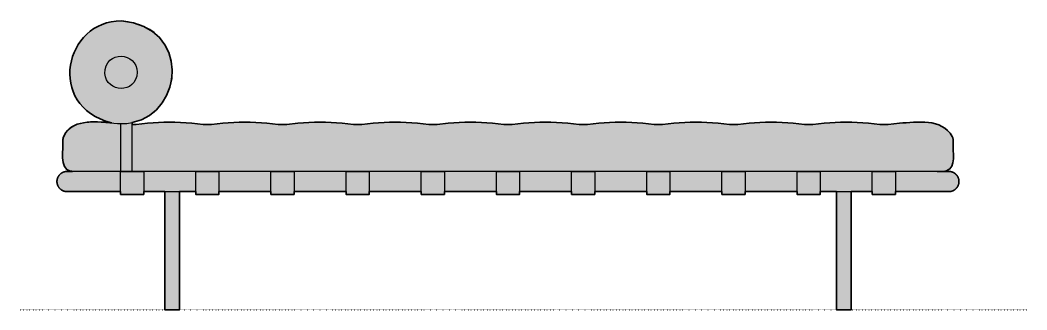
# Model space of a CAD drawing. Header units: millimetres. Extents: x 0 to 3554, y -1359 to 604.
# Drawn here: x 0 to 2098, y 0 to 604 of the extents above; entities that cross this region are included whole.
import ezdxf

# ---------------------------------------------------------------- set-up
doc = ezdxf.new("R2010")
doc.units = ezdxf.units.MM
doc.linetypes.add('Dots', pattern=[1, 0, -1])
doc.layers.add('Blocks', color=7, linetype='Continuous')
doc.layers.add('Blocks$Fill', color=7, linetype='Continuous', true_color=0xffffff)
for name, color, linetype, lineweight, true_color in [('Blocks$Inner', 7, 'Continuous', 25, 0x007f00), ('Blocks$Outline', 7, 'Continuous', 35, 0xff3f3f), ('Groud', 7, 'Dots', 25, 0x243775)]:
    doc.layers.add(name, color=color, linetype=linetype, lineweight=lineweight, true_color=true_color)

# ---------------------------------------------------------------- blocks, each defined once
blk = doc.blocks.new('Barcelona Daybed Side')
at = {"layer": 'Blocks$Fill'}
blk.add_hatch(color=256, dxfattribs=at).paths.add_polyline_path([(-1988.8, 288.8), (-2000.7, 288.7), (-2001.4, 288.7), (-2001.8, 288.7), (-2002.5, 288.6), (-2002.9, 288.6), (-2003.2, 288.5), (-2003.9, 288.4), (-2004.3, 288.3), (-2005, 288.1), (-2005.4, 288.1), (-2006.1, 287.9), (-2006.7, 287.6), (-2007.1, 287.5), (-2007.8, 287.3), (-2008.4, 287), (-2009.1, 286.7), (-2009.4, 286.5), (-2009.8, 286.3), (-2010.4, 286), (-2010.7, 285.8), (-2011.3, 285.4), (-2011.6, 285.2), (-2011.9, 285), (-2012.2, 284.8), (-2012.8, 284.4), (-2013.4, 283.9), (-2013.7, 283.7), (-2014.2, 283.2), (-2014.5, 283), (-2015, 282.5), (-2015.2, 282.2), (-2015.7, 281.7), (-2016, 281.4), (-2016.2, 281.1), (-2016.4, 280.8), (-2016.9, 280.2), (-2017.1, 279.9), (-2017.3, 279.7), (-2017.5, 279.3), (-2017.9, 278.7), (-2018.1, 278.4), (-2018.5, 277.8), (-2018.6, 277.5), (-2019, 276.8), (-2019.1, 276.5), (-2019.4, 275.8), (-2019.5, 275.5), (-2019.8, 274.8), (-2019.9, 274.5), (-2020.1, 273.8), (-2020.2, 273.4), (-2020.3, 273.1), (-2020.5, 272.4), (-2020.6, 272), (-2020.7, 271.7), (-2020.7, 271.3), (-2020.8, 270.6), (-2020.9, 269.9), (-2021, 269.5), (-2021, 268.8), (-2021, 268.4), (-2021, 268), (-2021, 267.3), (-2021, 266.9), (-2021, 266.6), (-2021, 265.9), (-2020.9, 265.5), (-2020.9, 265.1), (-2020.8, 264.4), (-2020.7, 263.7), (-2020.6, 263.3), (-2020.5, 263), (-2020.3, 262.3), (-2020.2, 261.9), (-2020.1, 261.6), (-2019.9, 260.9), (-2019.8, 260.5), (-2019.5, 259.9), (-2019.4, 259.5), (-2019.1, 258.9), (-2019, 258.5), (-2018.8, 258.2), (-2018.5, 257.6), (-2018.3, 257.2), (-2017.9, 256.6), (-2017.7, 256.3), (-2017.3, 255.7), (-2017.1, 255.4), (-2016.9, 255.1), (-2016.7, 254.8), (-2016.2, 254.2), (-2016, 254), (-2015.7, 253.7), (-2015.2, 253.2), (-2015, 252.9), (-2014.7, 252.6), (-2014.2, 252.1), (-2013.9, 251.9), (-2013.4, 251.4), (-2012.8, 251), (-2012.5, 250.7), (-2011.9, 250.3), (-2011.6, 250.1), (-2011.3, 249.9), (-2011, 249.7), (-2010.4, 249.4), (-2010.1, 249.2), (-2009.8, 249), (-2009.4, 248.8), (-2009.1, 248.7), (-2008.8, 248.5), (-2008.1, 248.2), (-2007.4, 248), (-2007.1, 247.8), (-2006.4, 247.6), (-2005.7, 247.4), (-2005.4, 247.3), (-2005, 247.2), (-2004.3, 247), (-2003.9, 247), (-2003.2, 246.8), (-2002.5, 246.7), (-2002.1, 246.7), (-2001.4, 246.6), (-2000.7, 246.6), (-2000.3, 246.6), (-1888.5, 246.6), (-1888.5, 240.6), (-1840.3, 240.6), (-1840.3, 246.6), (-1796.2, 246.6), (-1796.2, 0), (-1766, 0), (-1766, 246.6), (-1731.9, 246.6), (-1731.9, 240.6), (-1683.7, 240.6), (-1683.7, 246.6), (-1575.3, 246.6), (-1575.3, 240.6), (-1527.1, 240.6), (-1527.1, 246.6), (-1418.6, 246.6), (-1418.6, 240.6), (-1370.4, 240.6), (-1370.4, 246.6), (-1262, 246.6), (-1262, 240.6), (-1213.8, 240.6), (-1213.8, 246.6), (-1105.4, 246.6), (-1105.4, 240.6), (-1057.2, 240.6), (-1057.2, 246.6), (-948.7, 246.6), (-948.7, 240.6), (-900.5, 240.6), (-900.5, 246.6), (-792.1, 246.6), (-792.1, 240.6), (-743.9, 240.6), (-743.9, 246.6), (-635.5, 246.6), (-635.5, 240.6), (-587.3, 240.6), (-587.3, 246.6), (-478.8, 246.6), (-478.8, 240.6), (-430.6, 240.6), (-430.6, 246.6), (-396.5, 246.6), (-396.5, 0), (-366.4, 0), (-366.4, 246.6), (-322.2, 246.6), (-322.2, 240.6), (-274, 240.6), (-274, 246.6), (-161.8, 246.6), (-161.5, 246.6), (-160.8, 246.7), (-160, 246.7), (-159.3, 246.8), (-159, 246.9), (-158.2, 247), (-157.5, 247.2), (-157.2, 247.3), (-156.8, 247.4), (-156.1, 247.6), (-155.4, 247.8), (-155.1, 248), (-154.4, 248.2), (-154.1, 248.4), (-153.8, 248.5), (-153.4, 248.7), (-152.8, 249), (-152.5, 249.2), (-152.1, 249.4), (-151.5, 249.7), (-151.2, 249.9), (-150.9, 250.1), (-150.3, 250.5), (-150, 250.7), (-149.7, 251), (-149.4, 251.2), (-148.9, 251.7), (-148.3, 252.1), (-148.1, 252.4), (-147.5, 252.9), (-147.3, 253.2), (-146.8, 253.7), (-146.5, 254), (-146.3, 254.2), (-145.9, 254.8), (-145.4, 255.4), (-145.2, 255.7), (-144.8, 256.3), (-144.6, 256.6), (-144.3, 257.2), (-144.1, 257.6), (-143.7, 258.2), (-143.6, 258.5), (-143.3, 259.2), (-143.1, 259.5), (-142.9, 260.2), (-142.6, 260.9), (-142.5, 261.2), (-142.4, 261.6), (-142.2, 262.3), (-142, 263), (-141.9, 263.3), (-141.8, 264.1), (-141.7, 264.4), (-141.6, 265.1), (-141.6, 265.9), (-141.5, 266.2), (-141.5, 266.6), (-141.5, 267.3), (-141.5, 267.7), (-141.5, 268), (-141.5, 268.8), (-141.5, 269.1), (-141.6, 269.5), (-141.6, 270.2), (-141.7, 270.6), (-141.8, 271.3), (-141.9, 271.7), (-142, 272.4), (-142.1, 272.7), (-142.3, 273.4), (-142.5, 274.1), (-142.6, 274.5), (-142.9, 275.2), (-143.1, 275.8), (-143.3, 276.2), (-143.6, 276.8), (-143.7, 277.1), (-143.9, 277.5), (-144.3, 278.1), (-144.4, 278.4), (-144.6, 278.7), (-144.8, 279), (-145, 279.3), (-145.4, 279.9), (-145.6, 280.2), (-146.1, 280.8), (-146.3, 281.1), (-146.5, 281.4), (-146.8, 281.7), (-147.3, 282.2), (-147.5, 282.5), (-148.1, 283), (-148.3, 283.2), (-148.6, 283.5), (-149.1, 283.9), (-149.7, 284.4), (-150, 284.6), (-150.3, 284.8), (-150.6, 285), (-151.2, 285.4), (-151.8, 285.8), (-152.1, 286), (-152.5, 286.2), (-152.8, 286.3), (-153.4, 286.7), (-153.8, 286.8), (-154.1, 287), (-154.4, 287.1), (-155.1, 287.4), (-155.8, 287.6), (-156.5, 287.9), (-156.8, 288), (-157.5, 288.1), (-158.2, 288.3), (-158.6, 288.4), (-159.3, 288.5), (-159.7, 288.6), (-160, 288.6), (-160.8, 288.7), (-161.1, 288.7), (-161.5, 288.7), (-162.2, 288.8), (-186.6, 288.8), (-174.2, 288.8), (-173.6, 288.8), (-173.1, 288.8), (-172.7, 288.8), (-172.2, 288.9), (-171.8, 288.9), (-171.4, 289), (-171, 289.1), (-170.6, 289.2), (-170.2, 289.3), (-169.8, 289.4), (-167.4, 290.1), (-166.8, 290.3), (-166.4, 290.5), (-165.9, 290.7), (-165.4, 290.9), (-164.9, 291.1), (-164.5, 291.4), (-164, 291.6), (-163.6, 291.9), (-163.2, 292.1), (-162.8, 292.4), (-162.4, 292.7), (-162, 293), (-161.6, 293.3), (-161.3, 293.5), (-160.9, 293.8), (-160.6, 294.2), (-160.2, 294.5), (-159.9, 294.8), (-159.6, 295.1), (-159.3, 295.4), (-159, 295.8), (-158.7, 296.1), (-158.4, 296.5), (-158.1, 296.8), (-157.9, 297.2), (-157.6, 297.5), (-157.4, 297.9), (-157.1, 298.3), (-156.9, 298.7), (-156.7, 299.1), (-156.5, 299.4), (-156.3, 299.8), (-156.1, 300.2), (-155.9, 300.7), (-155.7, 301.1), (-155.5, 301.5), (-155.4, 301.9), (-155.2, 302.3), (-154.9, 303.2), (-154.6, 304.1), (-154.4, 305), (-154.1, 305.9), (-154, 306.8), (-153.8, 307.8), (-153.6, 308.8), (-153.5, 309.8), (-153.4, 310.7), (-153.3, 311.8), (-153.2, 312.8), (-153.1, 314.9), (-153, 317), (-153, 319.2), (-153.2, 323.6), (-153.8, 337.5), (-153.9, 342.2), (-153.9, 344.6), (-153.8, 346.9), (-153.7, 349.2), (-153.5, 351.5), (-153.5, 351.5), (-153.5, 351.5), (-153.5, 351.5), (-153.5, 351.5), (-153.5, 351.5), (-153.5, 351.6), (-153.5, 351.6), (-153.5, 351.6), (-153.5, 351.6), (-153.5, 351.6), (-153.5, 351.6), (-153.5, 351.6), (-153.5, 351.6), (-153.5, 351.6), (-153.5, 351.7), (-153.5, 351.7), (-153.5, 351.7), (-153.5, 351.8), (-153.5, 351.8), (-153.5, 351.8), (-153.5, 351.9), (-153.4, 351.9), (-153.4, 352), (-153.4, 352.1), (-153.4, 352.2), (-153.4, 352.3), (-153.5, 352.6), (-153.5, 352.8), (-153.5, 353.1), (-153.5, 353.4), (-153.6, 354), (-153.7, 354.7), (-153.8, 355.4), (-154, 356.2), (-154.2, 357), (-154.4, 357.8), (-154.6, 358.6), (-154.8, 359.4), (-155.1, 360.2), (-155.2, 360.6), (-155.4, 360.9), (-155.5, 361.3), (-155.7, 361.6), (-156.2, 362.5), (-156.7, 363.4), (-157.3, 364.3), (-157.8, 365.2), (-158.4, 366), (-158.9, 366.8), (-159.5, 367.6), (-160.1, 368.4), (-160.7, 369.2), (-161.3, 369.9), (-162, 370.7), (-162.6, 371.4), (-163.2, 372.1), (-163.9, 372.8), (-164.5, 373.5), (-165.2, 374.1), (-165.9, 374.8), (-166.6, 375.4), (-167.3, 376), (-168, 376.6), (-168.7, 377.2), (-169.4, 377.8), (-170.1, 378.3), (-170.9, 378.9), (-172.4, 379.9), (-173.9, 380.9), (-175.4, 381.8), (-177, 382.7), (-178.6, 383.5), (-180.3, 384.3), (-181.9, 385.1), (-183.6, 385.8), (-185.3, 386.4), (-187, 387), (-188.8, 387.5), (-190.5, 388.1), (-192.3, 388.5), (-194.1, 389), (-196, 389.4), (-197.8, 389.7), (-199.6, 390), (-201.5, 390.3), (-205.3, 390.8), (-209.1, 391.2), (-212.9, 391.4), (-216.8, 391.6), (-220.7, 391.7), (-228.5, 391.6), (-265.6, 389.4), (-265.6, 389.4), (-289.2, 386.8), (-290.4, 386.7), (-291.7, 386.6), (-294.2, 386.4), (-296.5, 386.4), (-298.7, 386.4), (-300.8, 386.4), (-302.9, 386.5), (-306.5, 386.8), (-306.5, 386.8), (-330.1, 389.4), (-341.8, 390.3), (-353.4, 391), (-365, 391.3), (-376.6, 391.5), (-388.1, 391.3), (-399.6, 390.9), (-410.9, 390.3), (-422.2, 389.4), (-422.2, 389.4), (-445.8, 386.8), (-447.1, 386.7), (-448.4, 386.6), (-450.8, 386.4), (-453.2, 386.4), (-455.4, 386.4), (-457.5, 386.4), (-459.5, 386.5), (-463.2, 386.8), (-463.2, 386.8), (-486.8, 389.4), (-498.4, 390.3), (-510.1, 391), (-521.7, 391.3), (-533.2, 391.5), (-544.8, 391.3), (-556.2, 390.9), (-567.6, 390.3), (-578.9, 389.4), (-578.9, 389.4), (-602.5, 386.8), (-603.8, 386.7), (-605, 386.6), (-607.5, 386.4), (-609.8, 386.4), (-612, 386.4), (-614.2, 386.4), (-616.2, 386.5), (-619.9, 386.8), (-619.9, 386.8), (-643.4, 389.4), (-655.1, 390.3), (-666.7, 391), (-678.3, 391.3), (-689.9, 391.5), (-701.4, 391.3), (-712.9, 390.9), (-724.3, 390.3), (-735.6, 389.4), (-735.6, 389.4), (-759.1, 386.8), (-760.4, 386.7), (-761.7, 386.6), (-764.1, 386.4), (-766.5, 386.4), (-768.7, 386.4), (-770.8, 386.4), (-772.8, 386.5), (-776.5, 386.8), (-776.5, 386.8), (-800.1, 389.4), (-811.7, 390.3), (-823.4, 391), (-835, 391.3), (-846.6, 391.5), (-858.1, 391.3), (-869.5, 390.9), (-880.9, 390.3), (-892.2, 389.4), (-892.2, 389.4), (-915.8, 386.8), (-917.1, 386.7), (-918.4, 386.6), (-920.8, 386.4), (-923.1, 386.4), (-925.4, 386.4), (-927.5, 386.4), (-929.5, 386.5), (-933.2, 386.8), (-933.2, 386.8), (-956.8, 389.4), (-968.4, 390.3), (-980, 391), (-991.6, 391.3), (-1003.2, 391.5), (-1014.7, 391.3), (-1026.2, 390.9), (-1037.6, 390.3), (-1048.9, 389.4), (-1048.9, 389.4), (-1072.5, 386.8), (-1073.7, 386.7), (-1075, 386.6), (-1077.5, 386.4), (-1079.8, 386.4), (-1082, 386.4), (-1084.1, 386.4), (-1086.2, 386.5), (-1089.9, 386.8), (-1089.9, 386.8), (-1113.4, 389.4), (-1125.1, 390.3), (-1136.7, 391), (-1148.3, 391.3), (-1159.9, 391.5), (-1171.4, 391.3), (-1182.9, 390.9), (-1194.3, 390.3), (-1205.6, 389.4), (-1205.6, 389.4), (-1229.1, 386.8), (-1230.4, 386.7), (-1231.7, 386.6), (-1234.1, 386.4), (-1236.5, 386.4), (-1238.7, 386.4), (-1240.8, 386.4), (-1242.8, 386.5), (-1246.5, 386.8), (-1246.5, 386.8), (-1270.1, 389.4), (-1281.7, 390.3), (-1293.4, 391), (-1305, 391.3), (-1316.5, 391.5), (-1328.1, 391.3), (-1339.5, 390.9), (-1350.9, 390.3), (-1362.2, 389.4), (-1362.2, 389.4), (-1385.8, 386.8), (-1387.1, 386.7), (-1388.3, 386.6), (-1390.8, 386.4), (-1393.1, 386.4), (-1395.3, 386.4), (-1397.5, 386.4), (-1399.5, 386.5), (-1403.2, 386.8), (-1403.2, 386.8), (-1426.7, 389.4), (-1438.4, 390.3), (-1450, 391), (-1461.6, 391.3), (-1473.2, 391.5), (-1484.7, 391.3), (-1496.2, 390.9), (-1507.6, 390.3), (-1518.9, 389.4), (-1518.9, 389.4), (-1542.4, 386.8), (-1543.7, 386.7), (-1545, 386.6), (-1547.4, 386.4), (-1549.8, 386.4), (-1552, 386.4), (-1554.1, 386.4), (-1556.1, 386.5), (-1559.8, 386.8), (-1559.8, 386.8), (-1583.4, 389.4), (-1595, 390.3), (-1606.7, 391), (-1618.3, 391.3), (-1629.9, 391.5), (-1641.4, 391.3), (-1652.9, 390.9), (-1664.2, 390.3), (-1675.5, 389.4), (-1675.5, 389.4), (-1699.2, 386.8), (-1700.5, 386.7), (-1701.7, 386.6), (-1704.2, 386.4), (-1706.5, 386.4), (-1708.8, 386.4), (-1710.9, 386.4), (-1712.9, 386.5), (-1716.7, 386.8), (-1716.7, 386.8), (-1740.3, 389.4), (-1751.9, 390.3), (-1763.5, 391), (-1775.1, 391.3), (-1786.6, 391.5), (-1798.1, 391.3), (-1809.6, 390.9), (-1820.9, 390.3), (-1832.2, 389.4), (-1832.2, 389.4), (-1855.7, 386.8), (-1858.8, 386.6), (-1861, 386.4), (-1864.4, 386.3), (-1864.4, 390.6), (-1861.9, 391.2), (-1859.4, 391.8), (-1856.9, 392.5), (-1854.5, 393.2), (-1852.1, 393.9), (-1849.8, 394.8), (-1847.5, 395.6), (-1845.2, 396.6), (-1842.9, 397.5), (-1840.7, 398.6), (-1838.6, 399.6), (-1836.4, 400.7), (-1834.4, 401.9), (-1832.3, 403.1), (-1830.3, 404.4), (-1828.3, 405.7), (-1826.4, 407), (-1824.5, 408.4), (-1822.6, 409.8), (-1820.8, 411.3), (-1819, 412.8), (-1817.2, 414.3), (-1815.5, 415.9), (-1813.8, 417.5), (-1812.2, 419.1), (-1810.6, 420.8), (-1809.1, 422.5), (-1807.5, 424.3), (-1806.1, 426), (-1804.6, 427.8), (-1803.2, 429.7), (-1801.9, 431.5), (-1800.6, 433.4), (-1799.3, 435.4), (-1798.1, 437.3), (-1796.9, 439.3), (-1795.7, 441.3), (-1794.6, 443.3), (-1793.6, 445.3), (-1792.5, 447.4), (-1791.6, 449.4), (-1790.6, 451.5), (-1789.7, 453.7), (-1788.9, 455.8), (-1788.1, 457.9), (-1787.3, 460.1), (-1786.6, 462.3), (-1785.9, 464.5), (-1785.3, 466.7), (-1784.7, 468.9), (-1784.1, 471.1), (-1783.6, 473.4), (-1783.1, 475.6), (-1782.7, 477.9), (-1782.3, 480.1), (-1782, 482.4), (-1781.7, 484.7), (-1781.5, 487), (-1781.3, 489.3), (-1781.1, 491.5), (-1781, 493.8), (-1781, 496.1), (-1781, 498.4), (-1781, 500.7), (-1781.1, 503), (-1781.2, 505.3), (-1781.4, 507.5), (-1781.6, 509.8), (-1781.9, 512.1), (-1782.2, 514.3), (-1782.5, 516.6), (-1782.9, 518.8), (-1783.4, 521.1), (-1783.9, 523.3), (-1784.5, 525.5), (-1785.1, 527.7), (-1785.7, 529.9), (-1786.4, 532.1), (-1787.1, 534.2), (-1787.9, 536.4), (-1788.8, 538.5), (-1789.7, 540.6), (-1790.6, 542.7), (-1791.6, 544.8), (-1792.6, 546.8), (-1793.7, 548.9), (-1794.9, 550.9), (-1796.1, 552.8), (-1797.3, 554.8), (-1798.6, 556.7), (-1799.9, 558.6), (-1801.3, 560.5), (-1802.8, 562.4), (-1804.3, 564.2), (-1805.8, 566), (-1807.4, 567.8), (-1809, 569.5), (-1810.7, 571.2), (-1812.5, 572.9), (-1814.3, 574.5), (-1816.2, 576.1), (-1818.1, 577.6), (-1820, 579.2), (-1822, 580.6), (-1824.1, 582.1), (-1826.2, 583.5), (-1828.4, 584.9), (-1830.6, 586.2), (-1832.9, 587.5), (-1835.2, 588.7), (-1837.6, 589.9), (-1840.1, 591), (-1842.6, 592.1), (-1845.1, 593.2), (-1847.7, 594.2), (-1850.4, 595.1), (-1853.1, 596), (-1855.9, 596.9), (-1858.7, 597.7), (-1861.6, 598.5), (-1864.5, 599.1), (-1867.5, 599.8), (-1870.6, 600.4), (-1873.7, 600.9), (-1876.9, 601.4), (-1880.1, 601.8), (-1883.4, 602.1), (-1886.7, 602.4), (-1889.4, 602.4), (-1892.2, 602.4), (-1894.8, 602.3), (-1897.5, 602.1), (-1900.1, 601.8), (-1902.7, 601.5), (-1905.3, 601.1), (-1907.8, 600.7), (-1910.4, 600.2), (-1912.8, 599.7), (-1915.3, 599.1), (-1917.7, 598.4), (-1920.1, 597.7), (-1922.4, 596.9), (-1924.8, 596.1), (-1927, 595.2), (-1929.3, 594.3), (-1931.5, 593.3), (-1933.7, 592.3), (-1935.9, 591.2), (-1938, 590.1), (-1940.1, 589), (-1942.1, 587.7), (-1944.1, 586.5), (-1946.1, 585.2), (-1948.1, 583.8), (-1950, 582.4), (-1951.9, 581), (-1953.7, 579.5), (-1955.5, 578), (-1957.3, 576.5), (-1959, 574.9), (-1960.7, 573.3), (-1962.3, 571.6), (-1963.9, 569.9), (-1965.5, 568.2), (-1967, 566.4), (-1968.5, 564.7), (-1970, 562.8), (-1971.4, 561), (-1972.8, 559.1), (-1974.1, 557.2), (-1975.4, 555.3), (-1976.7, 553.3), (-1977.9, 551.3), (-1979.1, 549.3), (-1980.2, 547.3), (-1981.3, 545.2), (-1982.4, 543.1), (-1983.4, 541), (-1984.3, 538.9), (-1985.3, 536.8), (-1986.1, 534.6), (-1987, 532.4), (-1987.8, 530.2), (-1988.5, 528), (-1989.2, 525.8), (-1989.9, 523.6), (-1990.5, 521.3), (-1991.1, 519.1), (-1991.6, 516.8), (-1992.1, 514.5), (-1992.5, 512.3), (-1992.9, 510), (-1993.2, 507.7), (-1993.5, 505.4), (-1993.7, 503.1), (-1993.9, 500.7), (-1994.1, 498.4), (-1994.2, 496.1), (-1994.2, 493.8), (-1994.2, 491.5), (-1994.2, 489.1), (-1994.1, 486.8), (-1993.9, 484.5), (-1993.7, 482.2), (-1993.5, 479.9), (-1993.2, 477.6), (-1992.8, 475.3), (-1992.4, 473), (-1992, 470.7), (-1991.5, 468.5), (-1990.9, 466.2), (-1990.3, 463.9), (-1989.7, 461.7), (-1988.9, 459.5), (-1988.2, 457.3), (-1987.4, 455.1), (-1986.5, 452.9), (-1985.6, 450.7), (-1984.6, 448.6), (-1983.5, 446.5), (-1982.4, 444.3), (-1981.3, 442.3), (-1980.1, 440.2), (-1978.8, 438.1), (-1977.5, 436.1), (-1976.2, 434.1), (-1974.7, 432.2), (-1973.2, 430.2), (-1971.7, 428.3), (-1970.1, 426.4), (-1968.4, 424.5), (-1966.7, 422.7), (-1965, 420.9), (-1963.1, 419.1), (-1961.2, 417.4), (-1959.3, 415.7), (-1957.3, 414), (-1955.2, 412.4), (-1953.1, 410.8), (-1950.9, 409.2), (-1948.6, 407.7), (-1946.3, 406.2), (-1944, 404.7), (-1941.5, 403.3), (-1939, 402), (-1936.5, 400.6), (-1933.8, 399.4), (-1931.2, 398.1), (-1928.4, 396.9), (-1925.6, 395.8), (-1922.7, 394.7), (-1919.8, 393.6), (-1916.8, 392.6), (-1913.7, 391.7), (-1910.6, 390.8), (-1907.4, 390), (-1921.7, 391.1), (-1929.1, 391.6), (-1936.5, 391.9), (-1943.9, 392), (-1947.6, 391.9), (-1951.3, 391.8), (-1954.9, 391.6), (-1958.5, 391.2), (-1962, 390.8), (-1965.5, 390.3), (-1967.2, 390), (-1968.9, 389.7), (-1970.6, 389.3), (-1972.3, 388.9), (-1973.9, 388.5), (-1975.5, 388), (-1977.1, 387.5), (-1978.7, 387), (-1980.2, 386.5), (-1981.8, 385.9), (-1983.3, 385.2), (-1984.7, 384.5), (-1986.2, 383.8), (-1987.6, 383.1), (-1989, 382.3), (-1990.3, 381.4), (-1991.6, 380.6), (-1992.3, 380.1), (-1992.9, 379.6), (-1993.6, 379.2), (-1994.2, 378.7), (-1994.8, 378.2), (-1995.4, 377.7), (-1996, 377.1), (-1996.6, 376.6), (-1997.2, 376.1), (-1997.7, 375.5), (-1998.3, 374.9), (-1998.8, 374.3), (-1999.4, 373.8), (-1999.9, 373.1), (-2000.4, 372.5), (-2000.9, 371.9), (-2001.4, 371.2), (-2001.9, 370.6), (-2002.4, 369.9), (-2002.8, 369.2), (-2003.3, 368.5), (-2003.7, 367.8), (-2004.2, 367.1), (-2004.6, 366.4), (-2005, 365.6), (-2005.4, 364.8), (-2005.8, 364.1), (-2006.2, 363.3), (-2006.5, 362.5), (-2006.9, 361.6), (-2007.1, 361.1), (-2007.4, 360.6), (-2007.6, 360), (-2007.8, 359.5), (-2008, 358.9), (-2008.1, 358.4), (-2008.3, 357.9), (-2008.4, 357.3), (-2008.5, 356.8), (-2008.7, 356.2), (-2008.7, 355.7), (-2008.8, 355.1), (-2008.9, 354.6), (-2008.9, 354.1), (-2009, 353.5), (-2009, 353), (-2008.9, 352.2), (-2008.8, 351.4), (-2008.8, 350.5), (-2008.7, 349.7), (-2008.7, 347.8), (-2008.7, 345.8), (-2008.8, 341.5), (-2009.4, 326.9), (-2009.5, 321.8), (-2009.5, 319.3), (-2009.4, 316.8), (-2009.3, 314.3), (-2009.1, 311.9), (-2008.9, 310.7), (-2008.8, 309.5), (-2008.6, 308.3), (-2008.4, 307.2), (-2008.1, 306), (-2007.9, 304.9), (-2007.6, 303.9), (-2007.3, 302.8), (-2006.9, 301.8), (-2006.7, 301.3), (-2006.5, 300.8), (-2006.3, 300.3), (-2006.1, 299.8), (-2005.9, 299.4), (-2005.7, 298.9), (-2005.5, 298.4), (-2005.2, 298), (-2005, 297.6), (-2004.7, 297.1), (-2004.4, 296.7), (-2004.2, 296.3), (-2003.9, 295.9), (-2003.6, 295.5), (-2003.3, 295.1), (-2003, 294.7), (-2002.6, 294.4), (-2002.3, 294), (-2001.9, 293.7), (-2001.6, 293.4), (-2001.2, 293), (-2000.8, 292.7), (-2000.5, 292.4), (-2000.1, 292.1), (-1999.6, 291.9), (-1999.2, 291.6), (-1998.8, 291.3), (-1998.3, 291.1), (-1997.9, 290.9), (-1997.4, 290.7), (-1996.9, 290.5), (-1996.4, 290.3), (-1995.9, 290.1), (-1995.4, 289.9), (-1994.9, 289.8), (-1994.4, 289.7), (-1993.8, 289.5), (-1993.2, 289.4), (-1990.5, 289), (-1989.5, 288.8)], flags=0)
at = {"layer": 'Blocks$Inner'}
for p, q in [((-1840.3, 246.6), (-1731.9, 246.6)), ((-1683.7, 246.6), (-1575.3, 246.6)), ((-1527.1, 246.6), (-1418.6, 246.6)), ((-1370.4, 246.6), (-1262, 246.6)), ((-1213.8, 246.6), (-1105.4, 246.6)), ((-1057.2, 246.6), (-948.7, 246.6)), ((-900.5, 246.6), (-792.1, 246.6)), ((-743.9, 246.6), (-635.5, 246.6)), ((-587.3, 246.6), (-478.8, 246.6)), ((-430.6, 246.6), (-322.2, 246.6))]:
    blk.add_line(p, q, dxfattribs=at)
for points in [[(-1888.5, 388.5), (-1888.5, 288.8), (-1864.4, 288.8), (-1864.4, 390.9)], [(-274, 246.6), (-162.6, 246.6), (-162.2, 246.6), (-161.8, 246.6), (-161.5, 246.6), (-161.1, 246.6), (-160.8, 246.7), (-160.4, 246.7), (-160, 246.7), (-159.7, 246.8), (-159.3, 246.8), (-159, 246.9), (-158.6, 247), (-158.2, 247), (-157.9, 247.1), (-157.5, 247.2), (-157.2, 247.3), (-156.8, 247.4), (-156.5, 247.5), (-156.1, 247.6), (-155.8, 247.7), (-155.4, 247.8), (-155.1, 248), (-154.8, 248.1), (-154.4, 248.2), (-154.1, 248.4), (-153.8, 248.5), (-153.4, 248.7), (-153.1, 248.8), (-152.8, 249), (-152.5, 249.2), (-152.1, 249.4), (-151.8, 249.5), (-151.5, 249.7), (-151.2, 249.9), (-150.9, 250.1), (-150.6, 250.3), (-150.3, 250.5), (-150, 250.7), (-149.7, 251), (-149.4, 251.2), (-149.1, 251.4), (-148.9, 251.7), (-148.6, 251.9), (-148.3, 252.1), (-148.1, 252.4), (-147.8, 252.6), (-147.5, 252.9), (-147.3, 253.2), (-147, 253.4), (-146.8, 253.7), (-146.5, 254), (-146.3, 254.2), (-146.1, 254.5), (-145.9, 254.8), (-145.6, 255.1), (-145.4, 255.4), (-145.2, 255.7), (-145, 256), (-144.8, 256.3), (-144.6, 256.6), (-144.4, 256.9), (-144.3, 257.2), (-144.1, 257.6), (-143.9, 257.9), (-143.7, 258.2), (-143.6, 258.5), (-143.4, 258.9), (-143.3, 259.2), (-143.1, 259.5), (-143, 259.9), (-142.9, 260.2), (-142.7, 260.5), (-142.6, 260.9), (-142.5, 261.2), (-142.4, 261.6), (-142.3, 261.9), (-142.2, 262.3), (-142.1, 262.6), (-142, 263), (-141.9, 263.3), (-141.9, 263.7), (-141.8, 264.1), (-141.7, 264.4), (-141.7, 264.8), (-141.6, 265.1), (-141.6, 265.5), (-141.6, 265.9), (-141.5, 266.2), (-141.5, 266.6), (-141.5, 266.9), (-141.5, 267.3), (-141.5, 267.7), (-141.5, 268), (-141.5, 268.4), (-141.5, 268.8), (-141.5, 269.1), (-141.6, 269.5), (-141.6, 269.9), (-141.6, 270.2), (-141.7, 270.6), (-141.7, 270.9), (-141.8, 271.3), (-141.9, 271.7), (-141.9, 272), (-142, 272.4), (-142.1, 272.7), (-142.2, 273.1), (-142.3, 273.4), (-142.4, 273.8), (-142.5, 274.1), (-142.6, 274.5), (-142.7, 274.8), (-142.9, 275.2), (-143, 275.5), (-143.1, 275.8), (-143.3, 276.2), (-143.4, 276.5), (-143.6, 276.8), (-143.7, 277.1), (-143.9, 277.5), (-144.1, 277.8), (-144.3, 278.1), (-144.4, 278.4), (-144.6, 278.7), (-144.8, 279), (-145, 279.3), (-145.2, 279.7), (-145.4, 279.9), (-145.6, 280.2), (-145.9, 280.5), (-146.1, 280.8), (-146.3, 281.1), (-146.5, 281.4), (-146.8, 281.7), (-147, 281.9), (-147.3, 282.2), (-147.5, 282.5), (-147.8, 282.7), (-148.1, 283), (-148.3, 283.2), (-148.6, 283.5), (-148.9, 283.7), (-149.1, 283.9), (-149.4, 284.2), (-149.7, 284.4), (-150, 284.6), (-150.3, 284.8), (-150.6, 285), (-150.9, 285.2), (-151.2, 285.4), (-151.5, 285.6), (-151.8, 285.8), (-152.1, 286), (-152.5, 286.2), (-152.8, 286.3), (-153.1, 286.5), (-153.4, 286.7), (-153.8, 286.8), (-154.1, 287), (-154.4, 287.1), (-154.8, 287.3), (-155.1, 287.4), (-155.4, 287.5), (-155.8, 287.6), (-156.1, 287.7), (-156.5, 287.9), (-156.8, 288), (-157.2, 288.1), (-157.5, 288.1), (-157.9, 288.2), (-158.2, 288.3), (-158.6, 288.4), (-159, 288.4), (-159.3, 288.5), (-159.7, 288.6), (-160, 288.6), (-160.4, 288.6), (-160.8, 288.7), (-161.1, 288.7), (-161.5, 288.7), (-161.8, 288.7), (-162.2, 288.8), (-162.6, 288.8), (-2000, 288.8), (-2000.3, 288.8), (-2000.7, 288.7), (-2001.1, 288.7), (-2001.4, 288.7), (-2001.8, 288.7), (-2002.1, 288.6), (-2002.5, 288.6), (-2002.9, 288.6), (-2003.2, 288.5), (-2003.6, 288.4), (-2003.9, 288.4), (-2004.3, 288.3), (-2004.6, 288.2), (-2005, 288.1), (-2005.4, 288.1), (-2005.7, 288), (-2006.1, 287.9), (-2006.4, 287.7), (-2006.7, 287.6), (-2007.1, 287.5), (-2007.4, 287.4), (-2007.8, 287.3), (-2008.1, 287.1), (-2008.4, 287), (-2008.8, 286.8), (-2009.1, 286.7), (-2009.4, 286.5), (-2009.8, 286.3), (-2010.1, 286.2), (-2010.4, 286), (-2010.7, 285.8), (-2011, 285.6), (-2011.3, 285.4), (-2011.6, 285.2), (-2011.9, 285), (-2012.2, 284.8), (-2012.5, 284.6), (-2012.8, 284.4), (-2013.1, 284.2), (-2013.4, 283.9), (-2013.7, 283.7), (-2013.9, 283.5), (-2014.2, 283.2), (-2014.5, 283), (-2014.7, 282.7), (-2015, 282.5), (-2015.2, 282.2), (-2015.5, 281.9), (-2015.7, 281.7), (-2016, 281.4), (-2016.2, 281.1), (-2016.4, 280.8), (-2016.7, 280.5), (-2016.9, 280.2), (-2017.1, 279.9), (-2017.3, 279.7), (-2017.5, 279.3), (-2017.7, 279), (-2017.9, 278.7), (-2018.1, 278.4), (-2018.3, 278.1), (-2018.5, 277.8), (-2018.6, 277.5), (-2018.8, 277.1), (-2019, 276.8), (-2019.1, 276.5), (-2019.3, 276.2), (-2019.4, 275.8), (-2019.5, 275.5), (-2019.7, 275.2), (-2019.8, 274.8), (-2019.9, 274.5), (-2020, 274.1), (-2020.1, 273.8), (-2020.2, 273.4), (-2020.3, 273.1), (-2020.4, 272.7), (-2020.5, 272.4), (-2020.6, 272), (-2020.7, 271.7), (-2020.7, 271.3), (-2020.8, 270.9), (-2020.8, 270.6), (-2020.9, 270.2), (-2020.9, 269.9), (-2021, 269.5), (-2021, 269.1), (-2021, 268.8), (-2021, 268.4), (-2021, 268), (-2021, 267.7), (-2021, 267.3), (-2021, 266.9), (-2021, 266.6), (-2021, 266.2), (-2021, 265.9), (-2020.9, 265.5), (-2020.9, 265.1), (-2020.8, 264.8), (-2020.8, 264.4), (-2020.7, 264.1), (-2020.7, 263.7), (-2020.6, 263.3), (-2020.5, 263), (-2020.4, 262.6), (-2020.3, 262.3), (-2020.2, 261.9), (-2020.1, 261.6), (-2020, 261.2), (-2019.9, 260.9), (-2019.8, 260.5), (-2019.7, 260.2), (-2019.5, 259.9), (-2019.4, 259.5), (-2019.3, 259.2), (-2019.1, 258.9), (-2019, 258.5), (-2018.8, 258.2), (-2018.6, 257.9), (-2018.5, 257.6), (-2018.3, 257.2), (-2018.1, 256.9), (-2017.9, 256.6), (-2017.7, 256.3), (-2017.5, 256), (-2017.3, 255.7), (-2017.1, 255.4), (-2016.9, 255.1), (-2016.7, 254.8), (-2016.4, 254.5), (-2016.2, 254.2), (-2016, 254), (-2015.7, 253.7), (-2015.5, 253.4), (-2015.2, 253.2), (-2015, 252.9), (-2014.7, 252.6), (-2014.5, 252.4), (-2014.2, 252.1), (-2013.9, 251.9), (-2013.7, 251.7), (-2013.4, 251.4), (-2013.1, 251.2), (-2012.8, 251), (-2012.5, 250.7), (-2012.2, 250.5), (-2011.9, 250.3), (-2011.6, 250.1), (-2011.3, 249.9), (-2011, 249.7), (-2010.7, 249.5), (-2010.4, 249.4), (-2010.1, 249.2), (-2009.8, 249), (-2009.4, 248.8), (-2009.1, 248.7), (-2008.8, 248.5), (-2008.4, 248.4), (-2008.1, 248.2), (-2007.8, 248.1), (-2007.4, 248), (-2007.1, 247.8), (-2006.7, 247.7), (-2006.4, 247.6), (-2006.1, 247.5), (-2005.7, 247.4), (-2005.4, 247.3), (-2005, 247.2), (-2004.6, 247.1), (-2004.3, 247), (-2003.9, 247), (-2003.6, 246.9), (-2003.2, 246.8), (-2002.9, 246.8), (-2002.5, 246.7), (-2002.1, 246.7), (-2001.8, 246.7), (-2001.4, 246.6), (-2001.1, 246.6), (-2000.7, 246.6), (-2000.3, 246.6), (-2000, 246.6), (-1888.5, 246.6)]]:
    blk.add_lwpolyline(points, dxfattribs=at)
for points in [[(-1888.5, 288.8), (-1840.3, 288.8), (-1840.3, 240.6), (-1888.5, 240.6)], [(-1731.9, 288.8), (-1683.7, 288.8), (-1683.7, 240.6), (-1731.9, 240.6)], [(-1575.3, 288.8), (-1527.1, 288.8), (-1527.1, 240.6), (-1575.3, 240.6)], [(-1418.6, 288.8), (-1370.4, 288.8), (-1370.4, 240.6), (-1418.6, 240.6)], [(-1262, 288.8), (-1213.8, 288.8), (-1213.8, 240.6), (-1262, 240.6)], [(-1105.4, 288.8), (-1057.2, 288.8), (-1057.2, 240.6), (-1105.4, 240.6)], [(-948.7, 288.8), (-900.5, 288.8), (-900.5, 240.6), (-948.7, 240.6)], [(-792.1, 288.8), (-743.9, 288.8), (-743.9, 240.6), (-792.1, 240.6)], [(-635.5, 288.8), (-587.3, 288.8), (-587.3, 240.6), (-635.5, 240.6)], [(-478.8, 288.8), (-430.6, 288.8), (-430.6, 240.6), (-478.8, 240.6)], [(-322.2, 288.8), (-274, 288.8), (-274, 240.6), (-322.2, 240.6)], [(-1796.2, 246.6), (-1766, 246.6), (-1766, 0), (-1796.2, 0)], [(-396.5, 246.6), (-366.4, 246.6), (-366.4, 0), (-396.5, 0)]]:
    blk.add_lwpolyline(points, close=True, dxfattribs=at)
for points in [[(-1886.7, 602.4), (-2004.5, 604.2), (-2045.2, 424.9), (-1907.4, 390)], [(-1887.4, 388.4), (-1758.2, 388.3), (-1733.6, 590.5), (-1886.7, 602.4)]]:
    blk.add_open_spline(points, degree=3, dxfattribs=at)
for points, knots in [([(-1853.6, 495.4), (-1853.8, 538), (-1921.2, 543), (-1921.1, 492.8), (-1918.2, 453.6), (-1856.7, 448.5), (-1853.6, 495.4)], [0, 0, 0, 0, 1, 1, 1, 2, 2, 2, 2]), ([(-1864.4, 386.3), (-1861.7, 386.4), (-1860.8, 386.4), (-1855.7, 386.8), (-1855.7, 386.8), (-1832.2, 389.4), (-1832.2, 389.4), (-1802.3, 392.1), (-1771.3, 392.2), (-1740.3, 389.4), (-1740.3, 389.4), (-1716.7, 386.8), (-1716.7, 386.8), (-1712, 386.4), (-1706.2, 386), (-1699.2, 386.8), (-1699.2, 386.8), (-1675.5, 389.4), (-1675.5, 389.4), (-1645.5, 392.1), (-1614.5, 392.2), (-1583.4, 389.4), (-1583.4, 389.4), (-1559.8, 386.8), (-1559.8, 386.8), (-1555.2, 386.4), (-1549.4, 386), (-1542.4, 386.8), (-1542.4, 386.8), (-1518.9, 389.4), (-1518.9, 389.4), (-1488.9, 392.1), (-1457.8, 392.2), (-1426.7, 389.4), (-1426.7, 389.4), (-1403.2, 386.8), (-1403.2, 386.8), (-1398.5, 386.4), (-1392.7, 386), (-1385.8, 386.8), (-1385.8, 386.8), (-1362.2, 389.4), (-1362.2, 389.4), (-1332.2, 392.1), (-1301.1, 392.2), (-1270.1, 389.4), (-1270.1, 389.4), (-1246.5, 386.8), (-1246.5, 386.8), (-1241.9, 386.4), (-1236.1, 386), (-1229.1, 386.8), (-1229.1, 386.8), (-1205.6, 389.4), (-1205.6, 389.4), (-1175.6, 392.1), (-1144.5, 392.2), (-1113.4, 389.4), (-1113.4, 389.4), (-1089.9, 386.8), (-1089.9, 386.8), (-1085.2, 386.4), (-1079.4, 386), (-1072.5, 386.8), (-1072.5, 386.8), (-1048.9, 389.4), (-1048.9, 389.4), (-1018.9, 392.1), (-987.8, 392.2), (-956.8, 389.4), (-956.8, 389.4), (-933.2, 386.8), (-933.2, 386.8), (-928.6, 386.4), (-922.8, 386), (-915.8, 386.8), (-915.8, 386.8), (-892.2, 389.4), (-892.2, 389.4), (-862.2, 392.1), (-831.2, 392.2), (-800.1, 389.4), (-800.1, 389.4), (-776.5, 386.8), (-776.5, 386.8), (-771.9, 386.4), (-766.1, 386), (-759.1, 386.8), (-759.1, 386.8), (-735.6, 389.4), (-735.6, 389.4), (-705.6, 392.1), (-674.5, 392.2), (-643.4, 389.4), (-643.4, 389.4), (-619.9, 386.8), (-619.9, 386.8), (-615.2, 386.4), (-609.4, 386), (-602.5, 386.8), (-602.5, 386.8), (-578.9, 389.4), (-578.9, 389.4), (-548.9, 392.1), (-517.8, 392.2), (-486.8, 389.4), (-486.8, 389.4), (-463.2, 386.8), (-463.2, 386.8), (-458.6, 386.4), (-452.8, 386), (-445.8, 386.8), (-445.8, 386.8), (-422.2, 389.4), (-422.2, 389.4), (-392.2, 392.1), (-361.2, 392.2), (-330.1, 389.4), (-330.1, 389.4), (-306.5, 386.8), (-306.5, 386.8), (-301.9, 386.4), (-296.1, 386), (-289.2, 386.8), (-289.2, 386.8), (-265.6, 389.4), (-265.6, 389.4), (-229.4, 391.1), (-177.6, 400.8), (-155.7, 361.6), (-154.1, 358.1), (-153.1, 352), (-153.5, 351.5), (-155.9, 327.2), (-145.4, 298.6), (-167.4, 290.1), (-169.7, 289.4), (-171.3, 288.8), (-174.2, 288.8), (-174.9, 288.7), (-654.6, 288.8), (-1122.1, 288.8), (-1557.1, 288.8), (-1978.6, 288.8), (-1987.8, 288.8), (-1987.7, 288.9), (-1986.6, 288.2), (-1993.2, 289.4), (-2017.7, 293.7), (-2006.7, 336.9), (-2009, 353), (-2008.9, 355.8), (-2008.3, 358.8), (-2006.9, 361.6), (-1989.3, 403.9), (-1924.8, 390.3), (-1887.4, 388.4)], [0, 0, 0, 0, 1, 1, 1, 2, 2, 2, 3, 3, 3, 4, 4, 4, 5, 5, 5, 6, 6, 6, 7, 7, 7, 8, 8, 8, 9, 9, 9, 10, 10, 10, 11, 11, 11, 12, 12, 12, 13, 13, 13, 14, 14, 14, 15, 15, 15, 16, 16, 16, 17, 17, 17, 18, 18, 18, 19, 19, 19, 20, 20, 20, 21, 21, 21, 22, 22, 22, 23, 23, 23, 24, 24, 24, 25, 25, 25, 26, 26, 26, 27, 27, 27, 28, 28, 28, 29, 29, 29, 30, 30, 30, 31, 31, 31, 32, 32, 32, 33, 33, 33, 34, 34, 34, 35, 35, 35, 36, 36, 36, 37, 37, 37, 38, 38, 38, 39, 39, 39, 40, 40, 40, 41, 41, 41, 42, 42, 42, 43, 43, 43, 44, 44, 44, 45, 45, 45, 46, 46, 46, 47, 47, 47, 48, 48, 48, 49, 49, 49, 50, 50, 50, 51, 51, 51, 52, 52, 52, 52])]:
    blk.add_open_spline(points, degree=3, knots=knots, dxfattribs=at)
at = {"layer": 'Blocks$Outline'}
for points in [[(-1864.4, 386.3), (-1864.4, 390.6)], [(-1988.8, 288.8), (-2000, 288.8), (-2000.3, 288.8), (-2000.7, 288.7), (-2001.1, 288.7), (-2001.4, 288.7), (-2001.8, 288.7), (-2002.1, 288.6), (-2002.5, 288.6), (-2002.9, 288.6), (-2003.2, 288.5), (-2003.6, 288.4), (-2003.9, 288.4), (-2004.3, 288.3), (-2004.6, 288.2), (-2005, 288.1), (-2005.4, 288.1), (-2005.7, 288), (-2006.1, 287.9), (-2006.4, 287.7), (-2006.7, 287.6), (-2007.1, 287.5), (-2007.4, 287.4), (-2007.8, 287.3), (-2008.1, 287.1), (-2008.4, 287), (-2008.8, 286.8), (-2009.1, 286.7), (-2009.4, 286.5), (-2009.8, 286.3), (-2010.1, 286.2), (-2010.4, 286), (-2010.7, 285.8), (-2011, 285.6), (-2011.3, 285.4), (-2011.6, 285.2), (-2011.9, 285), (-2012.2, 284.8), (-2012.5, 284.6), (-2012.8, 284.4), (-2013.1, 284.2), (-2013.4, 283.9), (-2013.7, 283.7), (-2013.9, 283.5), (-2014.2, 283.2), (-2014.5, 283), (-2014.7, 282.7), (-2015, 282.5), (-2015.2, 282.2), (-2015.5, 281.9), (-2015.7, 281.7), (-2016, 281.4), (-2016.2, 281.1), (-2016.4, 280.8), (-2016.7, 280.5), (-2016.9, 280.2), (-2017.1, 279.9), (-2017.3, 279.7), (-2017.5, 279.3), (-2017.7, 279), (-2017.9, 278.7), (-2018.1, 278.4), (-2018.3, 278.1), (-2018.5, 277.8), (-2018.6, 277.5), (-2018.8, 277.1), (-2019, 276.8), (-2019.1, 276.5), (-2019.3, 276.2), (-2019.4, 275.8), (-2019.5, 275.5), (-2019.7, 275.2), (-2019.8, 274.8), (-2019.9, 274.5), (-2020, 274.1), (-2020.1, 273.8), (-2020.2, 273.4), (-2020.3, 273.1), (-2020.4, 272.7), (-2020.5, 272.4), (-2020.6, 272), (-2020.7, 271.7), (-2020.7, 271.3), (-2020.8, 270.9), (-2020.8, 270.6), (-2020.9, 270.2), (-2020.9, 269.9), (-2021, 269.5), (-2021, 269.1), (-2021, 268.8), (-2021, 268.4), (-2021, 268), (-2021, 267.7), (-2021, 267.3), (-2021, 266.9), (-2021, 266.6), (-2021, 266.2), (-2021, 265.9), (-2020.9, 265.5), (-2020.9, 265.1), (-2020.8, 264.8), (-2020.8, 264.4), (-2020.7, 264.1), (-2020.7, 263.7), (-2020.6, 263.3), (-2020.5, 263), (-2020.4, 262.6), (-2020.3, 262.3), (-2020.2, 261.9), (-2020.1, 261.6), (-2020, 261.2), (-2019.9, 260.9), (-2019.8, 260.5), (-2019.7, 260.2), (-2019.5, 259.9), (-2019.4, 259.5), (-2019.3, 259.2), (-2019.1, 258.9), (-2019, 258.5), (-2018.8, 258.2), (-2018.6, 257.9), (-2018.5, 257.6), (-2018.3, 257.2), (-2018.1, 256.9), (-2017.9, 256.6), (-2017.7, 256.3), (-2017.5, 256), (-2017.3, 255.7), (-2017.1, 255.4), (-2016.9, 255.1), (-2016.7, 254.8), (-2016.4, 254.5), (-2016.2, 254.2), (-2016, 254), (-2015.7, 253.7), (-2015.5, 253.4), (-2015.2, 253.2), (-2015, 252.9), (-2014.7, 252.6), (-2014.5, 252.4), (-2014.2, 252.1), (-2013.9, 251.9), (-2013.7, 251.7), (-2013.4, 251.4), (-2013.1, 251.2), (-2012.8, 251), (-2012.5, 250.7), (-2012.2, 250.5), (-2011.9, 250.3), (-2011.6, 250.1), (-2011.3, 249.9), (-2011, 249.7), (-2010.7, 249.5), (-2010.4, 249.4), (-2010.1, 249.2), (-2009.8, 249), (-2009.4, 248.8), (-2009.1, 248.7), (-2008.8, 248.5), (-2008.4, 248.4), (-2008.1, 248.2), (-2007.8, 248.1), (-2007.4, 248), (-2007.1, 247.8), (-2006.7, 247.7), (-2006.4, 247.6), (-2006.1, 247.5), (-2005.7, 247.4), (-2005.4, 247.3), (-2005, 247.2), (-2004.6, 247.1), (-2004.3, 247), (-2003.9, 247), (-2003.6, 246.9), (-2003.2, 246.8), (-2002.9, 246.8), (-2002.5, 246.7), (-2002.1, 246.7), (-2001.8, 246.7), (-2001.4, 246.6), (-2001.1, 246.6), (-2000.7, 246.6), (-2000.3, 246.6), (-2000, 246.6), (-1888.5, 246.6)], [(-274, 246.6), (-162.6, 246.6), (-162.2, 246.6), (-161.8, 246.6), (-161.5, 246.6), (-161.1, 246.6), (-160.8, 246.7), (-160.4, 246.7), (-160, 246.7), (-159.7, 246.8), (-159.3, 246.8), (-159, 246.9), (-158.6, 247), (-158.2, 247), (-157.9, 247.1), (-157.5, 247.2), (-157.2, 247.3), (-156.8, 247.4), (-156.5, 247.5), (-156.1, 247.6), (-155.8, 247.7), (-155.4, 247.8), (-155.1, 248), (-154.8, 248.1), (-154.4, 248.2), (-154.1, 248.4), (-153.8, 248.5), (-153.4, 248.7), (-153.1, 248.8), (-152.8, 249), (-152.5, 249.2), (-152.1, 249.4), (-151.8, 249.5), (-151.5, 249.7), (-151.2, 249.9), (-150.9, 250.1), (-150.6, 250.3), (-150.3, 250.5), (-150, 250.7), (-149.7, 251), (-149.4, 251.2), (-149.1, 251.4), (-148.9, 251.7), (-148.6, 251.9), (-148.3, 252.1), (-148.1, 252.4), (-147.8, 252.6), (-147.5, 252.9), (-147.3, 253.2), (-147, 253.4), (-146.8, 253.7), (-146.5, 254), (-146.3, 254.2), (-146.1, 254.5), (-145.9, 254.8), (-145.6, 255.1), (-145.4, 255.4), (-145.2, 255.7), (-145, 256), (-144.8, 256.3), (-144.6, 256.6), (-144.4, 256.9), (-144.3, 257.2), (-144.1, 257.6), (-143.9, 257.9), (-143.7, 258.2), (-143.6, 258.5), (-143.4, 258.9), (-143.3, 259.2), (-143.1, 259.5), (-143, 259.9), (-142.9, 260.2), (-142.7, 260.5), (-142.6, 260.9), (-142.5, 261.2), (-142.4, 261.6), (-142.3, 261.9), (-142.2, 262.3), (-142.1, 262.6), (-142, 263), (-141.9, 263.3), (-141.9, 263.7), (-141.8, 264.1), (-141.7, 264.4), (-141.7, 264.8), (-141.6, 265.1), (-141.6, 265.5), (-141.6, 265.9), (-141.5, 266.2), (-141.5, 266.6), (-141.5, 266.9), (-141.5, 267.3), (-141.5, 267.7), (-141.5, 268), (-141.5, 268.4), (-141.5, 268.8), (-141.5, 269.1), (-141.6, 269.5), (-141.6, 269.9), (-141.6, 270.2), (-141.7, 270.6), (-141.7, 270.9), (-141.8, 271.3), (-141.9, 271.7), (-141.9, 272), (-142, 272.4), (-142.1, 272.7), (-142.2, 273.1), (-142.3, 273.4), (-142.4, 273.8), (-142.5, 274.1), (-142.6, 274.5), (-142.7, 274.8), (-142.9, 275.2), (-143, 275.5), (-143.1, 275.8), (-143.3, 276.2), (-143.4, 276.5), (-143.6, 276.8), (-143.7, 277.1), (-143.9, 277.5), (-144.1, 277.8), (-144.3, 278.1), (-144.4, 278.4), (-144.6, 278.7), (-144.8, 279), (-145, 279.3), (-145.2, 279.7), (-145.4, 279.9), (-145.6, 280.2), (-145.9, 280.5), (-146.1, 280.8), (-146.3, 281.1), (-146.5, 281.4), (-146.8, 281.7), (-147, 281.9), (-147.3, 282.2), (-147.5, 282.5), (-147.8, 282.7), (-148.1, 283), (-148.3, 283.2), (-148.6, 283.5), (-148.9, 283.7), (-149.1, 283.9), (-149.4, 284.2), (-149.7, 284.4), (-150, 284.6), (-150.3, 284.8), (-150.6, 285), (-150.9, 285.2), (-151.2, 285.4), (-151.5, 285.6), (-151.8, 285.8), (-152.1, 286), (-152.5, 286.2), (-152.8, 286.3), (-153.1, 286.5), (-153.4, 286.7), (-153.8, 286.8), (-154.1, 287), (-154.4, 287.1), (-154.8, 287.3), (-155.1, 287.4), (-155.4, 287.5), (-155.8, 287.6), (-156.1, 287.7), (-156.5, 287.9), (-156.8, 288), (-157.2, 288.1), (-157.5, 288.1), (-157.9, 288.2), (-158.2, 288.3), (-158.6, 288.4), (-159, 288.4), (-159.3, 288.5), (-159.7, 288.6), (-160, 288.6), (-160.4, 288.6), (-160.8, 288.7), (-161.1, 288.7), (-161.5, 288.7), (-161.8, 288.7), (-162.2, 288.8), (-162.6, 288.8), (-186.6, 288.8)], [(-1888.5, 246.6), (-1888.5, 240.6), (-1840.3, 240.6), (-1840.3, 246.6)], [(-1840.3, 246.6), (-1796.2, 246.6)], [(-1796.2, 246.6), (-1796.2, 0), (-1766, 0), (-1766, 246.6)], [(-1766, 246.6), (-1731.9, 246.6)], [(-1731.9, 246.6), (-1731.9, 240.6), (-1683.7, 240.6), (-1683.7, 246.6)], [(-1683.7, 246.6), (-1575.3, 246.6)], [(-1575.3, 246.6), (-1575.3, 240.6), (-1527.1, 240.6), (-1527.1, 246.6)], [(-1527.1, 246.6), (-1418.6, 246.6)], [(-1418.6, 246.6), (-1418.6, 240.6), (-1370.4, 240.6), (-1370.4, 246.6)], [(-1370.4, 246.6), (-1262, 246.6)], [(-1262, 246.6), (-1262, 240.6), (-1213.8, 240.6), (-1213.8, 246.6)], [(-1213.8, 246.6), (-1105.4, 246.6)], [(-1105.4, 246.6), (-1105.4, 240.6), (-1057.2, 240.6), (-1057.2, 246.6)], [(-1057.2, 246.6), (-948.7, 246.6)], [(-948.7, 246.6), (-948.7, 240.6), (-900.5, 240.6), (-900.5, 246.6)], [(-900.5, 246.6), (-792.1, 246.6)], [(-792.1, 246.6), (-792.1, 240.6), (-743.9, 240.6), (-743.9, 246.6)], [(-743.9, 246.6), (-635.5, 246.6)], [(-635.5, 246.6), (-635.5, 240.6), (-587.3, 240.6), (-587.3, 246.6)], [(-587.3, 246.6), (-478.8, 246.6)], [(-478.8, 246.6), (-478.8, 240.6), (-430.6, 240.6), (-430.6, 246.6)], [(-430.6, 246.6), (-396.5, 246.6)], [(-396.5, 246.6), (-396.5, 0), (-366.4, 0), (-366.4, 246.6)], [(-366.4, 246.6), (-322.2, 246.6)], [(-322.2, 246.6), (-322.2, 240.6), (-274, 240.6), (-274, 246.6)]]:
    blk.add_lwpolyline(points, dxfattribs=at)
for points, knots in [([(-1864.4, 390.6), (-1755.8, 412.9), (-1743.2, 591.3), (-1886.7, 602.4), (-2004.5, 604.2), (-2045.2, 424.9), (-1907.4, 390)], [0.062536, 0.062536, 0.062536, 0.062536, 1, 1, 1, 2, 2, 2, 2]), ([(-186.6, 288.8), (-178.5, 288.8), (-174.2, 288.8), (-174.2, 288.8), (-171.3, 288.8), (-169.7, 289.4), (-167.4, 290.1), (-145.4, 298.6), (-155.9, 327.2), (-153.5, 351.5), (-153.1, 352), (-154.1, 358.1), (-155.7, 361.6), (-177.6, 400.8), (-229.4, 391.1), (-265.6, 389.4), (-265.6, 389.4), (-289.2, 386.8), (-289.2, 386.8), (-296.1, 386), (-301.9, 386.4), (-306.5, 386.8), (-306.5, 386.8), (-330.1, 389.4), (-330.1, 389.4), (-361.2, 392.2), (-392.2, 392.1), (-422.2, 389.4), (-422.2, 389.4), (-445.8, 386.8), (-445.8, 386.8), (-452.8, 386), (-458.6, 386.4), (-463.2, 386.8), (-463.2, 386.8), (-486.8, 389.4), (-486.8, 389.4), (-517.8, 392.2), (-548.9, 392.1), (-578.9, 389.4), (-578.9, 389.4), (-602.5, 386.8), (-602.5, 386.8), (-609.4, 386), (-615.2, 386.4), (-619.9, 386.8), (-619.9, 386.8), (-643.4, 389.4), (-643.4, 389.4), (-674.5, 392.2), (-705.6, 392.1), (-735.6, 389.4), (-735.6, 389.4), (-759.1, 386.8), (-759.1, 386.8), (-766.1, 386), (-771.9, 386.4), (-776.5, 386.8), (-776.5, 386.8), (-800.1, 389.4), (-800.1, 389.4), (-831.2, 392.2), (-862.2, 392.1), (-892.2, 389.4), (-892.2, 389.4), (-915.8, 386.8), (-915.8, 386.8), (-922.8, 386), (-928.6, 386.4), (-933.2, 386.8), (-933.2, 386.8), (-956.8, 389.4), (-956.8, 389.4), (-987.8, 392.2), (-1018.9, 392.1), (-1048.9, 389.4), (-1048.9, 389.4), (-1072.5, 386.8), (-1072.5, 386.8), (-1079.4, 386), (-1085.2, 386.4), (-1089.9, 386.8), (-1089.9, 386.8), (-1113.4, 389.4), (-1113.4, 389.4), (-1144.5, 392.2), (-1175.6, 392.1), (-1205.6, 389.4), (-1205.6, 389.4), (-1229.1, 386.8), (-1229.1, 386.8), (-1236.1, 386), (-1241.9, 386.4), (-1246.5, 386.8), (-1246.5, 386.8), (-1270.1, 389.4), (-1270.1, 389.4), (-1301.1, 392.2), (-1332.2, 392.1), (-1362.2, 389.4), (-1362.2, 389.4), (-1385.8, 386.8), (-1385.8, 386.8), (-1392.7, 386), (-1398.5, 386.4), (-1403.2, 386.8), (-1403.2, 386.8), (-1426.7, 389.4), (-1426.7, 389.4), (-1457.8, 392.2), (-1488.9, 392.1), (-1518.9, 389.4), (-1518.9, 389.4), (-1542.4, 386.8), (-1542.4, 386.8), (-1549.4, 386), (-1555.2, 386.4), (-1559.8, 386.8), (-1559.8, 386.8), (-1583.4, 389.4), (-1583.4, 389.4), (-1614.5, 392.2), (-1645.5, 392.1), (-1675.5, 389.4), (-1675.5, 389.4), (-1699.2, 386.8), (-1699.2, 386.8), (-1706.2, 386), (-1712, 386.4), (-1716.7, 386.8), (-1716.7, 386.8), (-1740.3, 389.4), (-1740.3, 389.4), (-1771.3, 392.2), (-1802.3, 392.1), (-1832.2, 389.4), (-1832.2, 389.4), (-1855.7, 386.8), (-1855.7, 386.8), (-1860.8, 386.4), (-1861.7, 386.4), (-1864.4, 386.3)], [-46.09375, -46.09375, -46.09375, -46.09375, -46, -46, -46, -45, -45, -45, -44, -44, -44, -43, -43, -43, -42, -42, -42, -41, -41, -41, -40, -40, -40, -39, -39, -39, -38, -38, -38, -37, -37, -37, -36, -36, -36, -35, -35, -35, -34, -34, -34, -33, -33, -33, -32, -32, -32, -31, -31, -31, -30, -30, -30, -29, -29, -29, -28, -28, -28, -27, -27, -27, -26, -26, -26, -25, -25, -25, -24, -24, -24, -23, -23, -23, -22, -22, -22, -21, -21, -21, -20, -20, -20, -19, -19, -19, -18, -18, -18, -17, -17, -17, -16, -16, -16, -15, -15, -15, -14, -14, -14, -13, -13, -13, -12, -12, -12, -11, -11, -11, -10, -10, -10, -9, -9, -9, -8, -8, -8, -7, -7, -7, -6, -6, -6, -5, -5, -5, -4, -4, -4, -3, -3, -3, -2, -2, -2, -1, -1, -1, 0, 0, 0, 0]), ([(-1907.4, 390), (-1944.4, 393.3), (-1992.1, 397), (-2006.9, 361.6), (-2008.3, 358.8), (-2008.9, 355.8), (-2009, 353), (-2006.7, 336.9), (-2017.7, 293.7), (-1993.2, 289.4), (-1991, 289), (-1989.6, 288.8), (-1988.8, 288.8)], [-51.838043, -51.838043, -51.838043, -51.838043, -51, -51, -51, -50, -50, -50, -49, -49, -49, -48.657541, -48.657541, -48.657541, -48.657541])]:
    blk.add_open_spline(points, degree=3, knots=knots, dxfattribs=at)

msp = doc.modelspace()

# ---------------------------------------------------------------- linework, layer by layer
at = {"layer": 'Groud'}
msp.add_lwpolyline([(0, 0), (2097.8, 0)], dxfattribs=at)

# ---------------------------------------------------------------- block references
at = {"layer": 'Blocks'}
msp.add_blockref('Barcelona Daybed Side', (2097.8, 0), dxfattribs=at)

doc.saveas('drawing.dxf')
